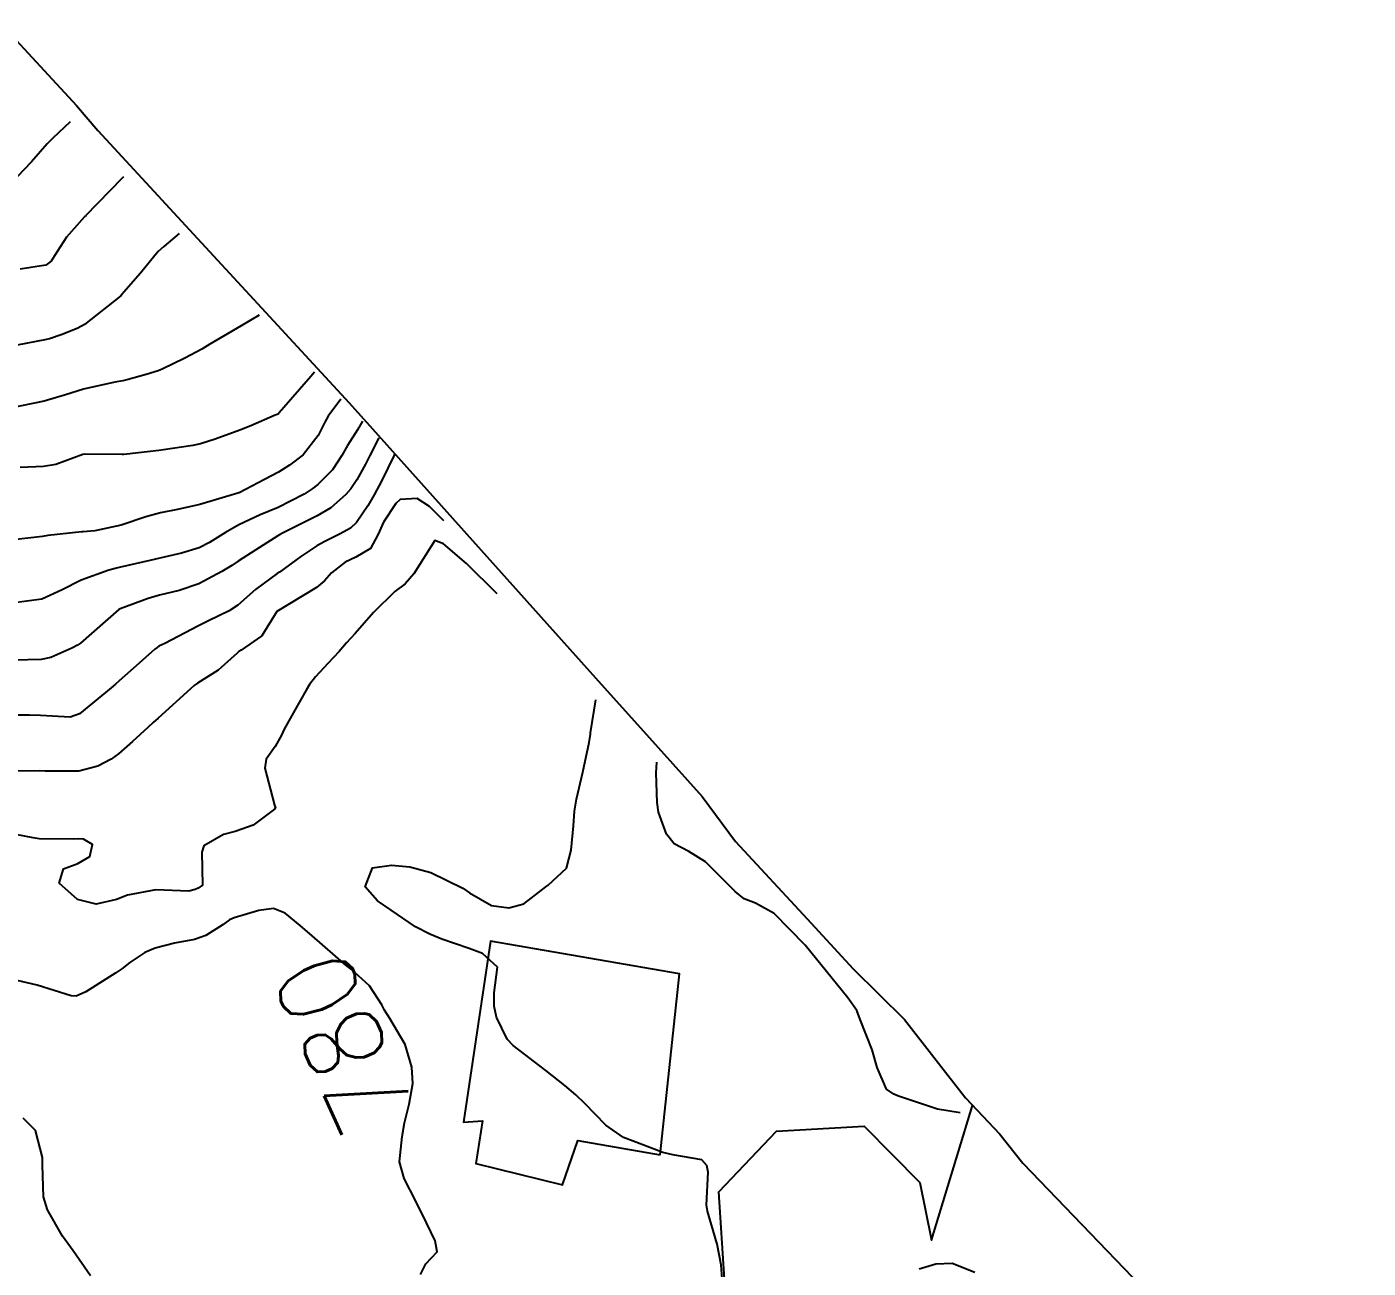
# Model space of a CAD drawing. Header units: metres. Extents: x 307586 to 320046, y 7427249 to 7434250.
# Drawn here: x 319403.6 to 319472, y 7429611.4 to 7429674.8 of the extents above; entities that cross this region are included whole.
import ezdxf
from ezdxf.enums import TextEntityAlignment as Align

# ---------------------------------------------------------------- set-up
doc = ezdxf.new("R2010")
doc.units = ezdxf.units.M
doc.header["$MEASUREMENT"] = 0
for name, color, linetype in [('Area', 45, 'Continuous'), ('Cotas', 45, 'Continuous'), ('Curvas de Nivel 1m', 11, 'Continuous'), ('Curvas de Nivel 5m', 15, 'Continuous'), ('Edificações', 30, 'Continuous')]:
    doc.layers.add(name, color=color, linetype=linetype)
doc.styles.add('Style-STANDARD', font='STANDARD.shx')

msp = doc.modelspace()

# ---------------------------------------------------------------- linework, layer by layer
at = {"layer": 'Area'}
msp.add_polyline3d([(319402.448, 7429674.758, 809.577), (319406.153, 7429670.752, 807.868), (319407.254, 7429669.466, 799.008), (319420.073, 7429655.58, 825.227), (319421.255, 7429654.257, 818.878), (319432.635, 7429641.545, 796.017), (319435.829, 7429638.001, 796.147), (319438.065, 7429635.492, 793.938), (319439.781, 7429633.207, 783.328), (319443.43, 7429629.254, 781.717), (319445.768, 7429626.702, 781.917), (319448.402, 7429624.121, 781.968), (319451.501, 7429620.12, 784.108), (319453.262, 7429618.279, 784.228), (319454.424, 7429616.789, 781.448), (319463.456, 7429607.411, 785.787)], dxfattribs=at)
at = {"layer": 'Curvas de Nivel 1m', "flags": 128}
for points, elevation in [([(319405.833, 7429669.92), (319404.953, 7429669.077), (319404.813, 7429668.937), (319404.668, 7429668.783), (319403.871, 7429667.875), (319403.134, 7429667.103)], 791), ([(319411.393, 7429664.22), (319410.608, 7429663.556), (319410.328, 7429663.29), (319410.086, 7429663.015), (319409.415, 7429662.198), (319408.576, 7429661.227), (319408.491, 7429661.114), (319408.413, 7429661.032), (319406.558, 7429659.575), (319406.233, 7429659.386), (319405.424, 7429659.071), (319404.781, 7429658.846), (319404.549, 7429658.791), (319403.126, 7429658.519)], 789), ([(319415.473, 7429660.05), (319414.558, 7429659.506), (319413.651, 7429658.974), (319412.963, 7429658.568), (319412.543, 7429658.323), (319411.684, 7429657.85), (319410.527, 7429657.299), (319410.321, 7429657.217), (319409.712, 7429657.018), (319408.788, 7429656.76), (319408.52, 7429656.707), (319408.115, 7429656.632), (319406.515, 7429656.275), (319405.591, 7429655.991), (319404.509, 7429655.67), (319402.683, 7429655.286)], 788), ([(319418.303, 7429657.14), (319418.112, 7429656.916), (319416.504, 7429655.07), (319416.437, 7429655.007), (319416.299, 7429654.942), (319415.043, 7429654.409), (319414.495, 7429654.18), (319413.233, 7429653.722), (319412.488, 7429653.486), (319412.084, 7429653.397), (319410.484, 7429653.158), (319410.353, 7429653.142), (319409.321, 7429653.022), (319408.567, 7429652.944), (319408.482, 7429652.94), (319406.582, 7429652.958), (319406.481, 7429652.943), (319405.11, 7429652.437), (319404.472, 7429652.331), (319403.289, 7429652.28)], 787), ([(319419.643, 7429655.77), (319419.002, 7429654.905), (319418.818, 7429654.589), (319418.493, 7429653.908), (319417.718, 7429652.921), (319417.015, 7429652.392), (319416.47, 7429652.049), (319415.75, 7429651.661), (319414.453, 7429650.99), (319414.431, 7429650.982), (319414.382, 7429650.961), (319412.447, 7429650.391), (319411.307, 7429650.139), (319410.442, 7429649.963), (319409.689, 7429649.769), (319408.436, 7429649.339), (319407.087, 7429649.05), (319406.491, 7429649), (319406.432, 7429648.997), (319404.704, 7429648.802), (319404.428, 7429648.765), (319402.935, 7429648.592)], 786), ([(319421.573, 7429653.8), (319421.123, 7429652.884), (319420.907, 7429652.455), (319420.464, 7429651.648), (319420.156, 7429651.195), (319419.898, 7429650.896), (319419.131, 7429650.218), (319418.442, 7429649.808), (319416.674, 7429648.936), (319416.52, 7429648.851), (319416.431, 7429648.789), (319415.3, 7429648.071), (319414.411, 7429647.503), (319414.085, 7429647.288), (319413.578, 7429646.972), (319412.396, 7429646.338), (319411.39, 7429645.997), (319410.39, 7429645.764), (319409.809, 7429645.595), (319408.383, 7429645.067), (319408.319, 7429645.031), (319406.366, 7429643.322), (319406.211, 7429643.215), (319405.914, 7429643.064), (319404.841, 7429642.589), (319404.354, 7429642.488), (319402.993, 7429642.454)], 784), ([(319422.393, 7429652.96), (319422.349, 7429652.871), (319421.728, 7429651.614), (319421.34, 7429650.881), (319421.012, 7429650.319), (319420.439, 7429649.468), (319420.143, 7429649.186), (319419.608, 7429648.898), (319418.821, 7429648.512), (319418.423, 7429648.276), (319417.605, 7429647.732), (319416.505, 7429646.938), (319416.402, 7429646.869), (319415.293, 7429646.051), (319414.386, 7429645.263), (319413.951, 7429644.964), (319412.892, 7429644.46), (319412.375, 7429644.201), (319410.66, 7429643.3), (319410.364, 7429643.158), (319410.272, 7429643.102), (319410.156, 7429643.012), (319409.206, 7429642.166), (319408.338, 7429641.402), (319408.142, 7429641.227), (319407.926, 7429641.036), (319406.319, 7429639.709), (319405.833, 7429639.549), (319404.318, 7429639.623), (319403.763, 7429639.641), (319402.318, 7429639.638)], 783), ([(319424.903, 7429649.56), (319424.164, 7429650.282), (319423.532, 7429650.703), (319422.674, 7429650.643), (319422.449, 7429650.438), (319421.826, 7429649.489), (319421.54, 7429648.879), (319421.147, 7429648.154), (319420.415, 7429647.701), (319419.86, 7429647.447), (319419.159, 7429646.902), (319418.804, 7429646.501), (319418.395, 7429646.158), (319416.383, 7429644.94), (319415.618, 7429643.7), (319414.564, 7429642.958), (319414.433, 7429642.888), (319414.361, 7429642.812), (319413.38, 7429641.937), (319412.337, 7429641.282), (319412.163, 7429641.155), (319411.971, 7429640.985), (319410.318, 7429639.491), (319410.062, 7429639.266), (319409.79, 7429639.015), (319409.015, 7429638.31), (319408.292, 7429637.668), (319407.925, 7429637.398), (319407.242, 7429637.046), (319406.28, 7429636.788), (319404.561, 7429636.796), (319404.28, 7429636.811), (319402.584, 7429636.793)], 782), ([(319427.623, 7429645.83), (319426.051, 7429647.377), (319424.878, 7429648.386), (319424.43, 7429648.549), (319423.367, 7429646.85), (319422.915, 7429646.337), (319422.394, 7429645.956), (319421.302, 7429644.876), (319420.372, 7429643.815), (319419.928, 7429643.334), (319419.549, 7429642.898), (319418.984, 7429642.274), (319418.343, 7429641.595), (319418.04, 7429641.212), (319417.877, 7429640.917), (319417.29, 7429639.893), (319416.754, 7429638.933), (319416.618, 7429638.626), (319416.3, 7429638.046), (319415.838, 7429637.397), (319415.758, 7429636.945), (319416.264, 7429635.056), (319416.299, 7429634.975), (319416.303, 7429634.939), (319416.262, 7429634.849), (319415.163, 7429634.042), (319414.25, 7429633.717), (319413.657, 7429633.557), (319412.657, 7429632.976), (319412.555, 7429632.661), (319412.577, 7429630.976), (319412.371, 7429630.819), (319412.211, 7429630.746), (319411.895, 7429630.67), (319410.21, 7429630.74), (319408.764, 7429630.468), (319408.205, 7429630.249), (319407.162, 7429630.005), (319406.205, 7429630.248), (319405.281, 7429631.069), (319405.491, 7429631.8), (319406.228, 7429632.076), (319406.846, 7429632.438), (319406.975, 7429633.049), (319406.514, 7429633.324), (319406.246, 7429633.33), (319405.99, 7429633.318), (319404.246, 7429633.343), (319403.95, 7429633.379), (319402.249, 7429633.71)], 781), ([(319439.109, 7429610.659), (319439.043, 7429611.603), (319438.842, 7429612.662), (319438.339, 7429614.347), (319438.286, 7429614.667), (319438.381, 7429616.334), (319438.313, 7429616.667), (319438.056, 7429616.965), (319436.584, 7429617.218), (319436.059, 7429617.337), (319435.047, 7429617.727), (319434.067, 7429618.097), (319433.16, 7429618.729), (319432.084, 7429619.839), (319431.627, 7429620.285), (319431.07, 7429620.755), (319430.104, 7429621.52), (319428.426, 7429622.787), (319428.126, 7429623.122), (319427.585, 7429624.246), (319427.458, 7429624.8), (319427.467, 7429625.487), (319427.628, 7429626.798), (319426.861, 7429627.491), (319426.182, 7429627.736), (319424.796, 7429628.225), (319424.187, 7429628.47), (319423.447, 7429628.847), (319422.201, 7429629.69), (319421.513, 7429630.178), (319420.875, 7429630.88), (319421.251, 7429631.851), (319422.23, 7429631.996), (319423.166, 7429631.913), (319424.225, 7429631.623), (319425.86, 7429630.824), (319426.211, 7429630.583), (319427.329, 7429629.928), (319428.203, 7429629.814), (319428.968, 7429630.02), (319429.94, 7429630.773), (319430.092, 7429630.894), (319430.216, 7429630.967), (319431.146, 7429631.84), (319431.389, 7429632.753), (319431.508, 7429634.004), (319431.563, 7429634.75), (319431.655, 7429635.366), (319431.985, 7429636.745), (319432.308, 7429638.257), (319432.375, 7429638.677), (319432.383, 7429638.739), (319432.643, 7429640.42)], 781), ([(319451.233, 7429619.36), (319450.083, 7429619.552), (319448.595, 7429620.038), (319448.09, 7429620.216), (319447.842, 7429620.306), (319447.478, 7429620.559), (319446.997, 7429621.679), (319446.741, 7429622.571), (319446.138, 7429624.126), (319445.963, 7429624.582), (319445.508, 7429625.231), (319443.323, 7429627.909), (319441.754, 7429629.527), (319440.8, 7429630.049), (319440.209, 7429630.283), (319439.762, 7429630.655), (319438.235, 7429632.157), (319437.385, 7429632.683), (319436.637, 7429633.084), (319436.252, 7429633.579), (319435.843, 7429634.704), (319435.778, 7429635.197), (319435.733, 7429636.706), (319435.763, 7429637.25)], 782), ([(319406.874, 7429611.046), (319405.992, 7429612.318), (319405.448, 7429613.066), (319404.675, 7429614.415), (319404.476, 7429615.075), (319404.417, 7429616.698), (319404.424, 7429617.076), (319404.064, 7429618.459), (319403.444, 7429619.086)], 779), ([(319451.984, 7429611.219), (319450.827, 7429611.681), (319449.99, 7429611.643), (319449.139, 7429611.385)], 781)]:
    msp.add_lwpolyline(points, dxfattribs=dict(at, elevation=elevation))
at = {"layer": 'Curvas de Nivel 5m', "flags": 128}
for points, elevation in [([(319408.563, 7429667.11), (319408.484, 7429667.032), (319406.624, 7429665.119), (319406.594, 7429665.089), (319406.565, 7429665.061), (319405.651, 7429664.031), (319405.044, 7429663.076), (319404.874, 7429662.802), (319404.596, 7429662.594), (319403.292, 7429662.4)], 790), ([(319420.753, 7429654.64), (319420.496, 7429654.194), (319419.979, 7429653.404), (319419.7, 7429652.898), (319419.211, 7429652.164), (319418.46, 7429651.409), (319418.184, 7429651.187), (319417.777, 7429650.92), (319416.446, 7429650.243), (319415.525, 7429649.866), (319414.437, 7429649.356), (319413.763, 7429648.97), (319412.95, 7429648.457), (319412.421, 7429648.187), (319411.508, 7429647.907), (319410.413, 7429647.656), (319409.892, 7429647.534), (319408.405, 7429647.198), (319408.272, 7429647.165), (319407.815, 7429647.039), (319406.398, 7429646.527), (319405.423, 7429646.039), (319404.388, 7429645.564), (319402.608, 7429645.33)], 785), ([(319423.705, 7429611.115), (319423.985, 7429611.657), (319424.556, 7429612.273), (319424.453, 7429612.836), (319424.012, 7429613.742), (319423.473, 7429614.846), (319422.869, 7429616.017), (319422.64, 7429616.854), (319422.765, 7429618.151), (319422.881, 7429618.852), (319423.131, 7429619.801), (319423.311, 7429620.848), (319423.266, 7429621.688), (319422.925, 7429622.852), (319422.136, 7429624.171), (319421.875, 7429624.598), (319421.74, 7429624.866), (319421.112, 7429625.835), (319420.161, 7429626.683), (319419.899, 7429626.893), (319418.185, 7429628.39), (319417.559, 7429628.92), (319416.81, 7429629.541), (319416.201, 7429629.788), (319415.466, 7429629.682), (319414.196, 7429629.305), (319413.955, 7429629.203), (319413.64, 7429628.966), (319412.761, 7429628.398), (319412.181, 7429628.199), (319411.165, 7429628.008), (319410.174, 7429627.761), (319409.64, 7429627.546), (319408.88, 7429627.023), (319408.475, 7429626.712), (319408.158, 7429626.496), (319406.635, 7429625.54), (319406.145, 7429625.313), (319405.882, 7429625.326), (319404.151, 7429625.865), (319403.128, 7429626.116)], 780)]:
    msp.add_lwpolyline(points, dxfattribs=dict(at, elevation=elevation))
at = {"layer": 'Edificações'}
msp.add_lwpolyline([(319435.938, 7429617.209), (319436.923, 7429626.452), (319427.275, 7429628.123), (319425.896, 7429618.88), (319425.896, 7429618.88), (319426.872, 7429618.949), (319426.523, 7429616.775), (319430.953, 7429615.688), (319431.73, 7429617.94), (319435.938, 7429617.209)], dxfattribs=at)
at = {"layer": 'Edificações', "elevation": 782.441}
msp.add_lwpolyline([(319472.046, 7429597.789), (319470.616, 7429595.545), (319453.626, 7429602.879), (319444.165, 7429606.874), (319442.134, 7429608.161), (319439.21, 7429610.873), (319438.915, 7429615.333), (319441.862, 7429618.427), (319446.328, 7429618.672), (319449.18, 7429615.803), (319449.769, 7429612.862), (319451.868, 7429619.737)], dxfattribs=at)

# ---------------------------------------------------------------- texts
at = {"layer": 'Cotas', "style": 'Style-STANDARD'}
msp.add_text('780', height=4, rotation=114.50562, dxfattribs=at).set_placement((319419.769, 7429622.909, 780), align=Align.MIDDLE_CENTER)

doc.saveas('drawing.dxf')
